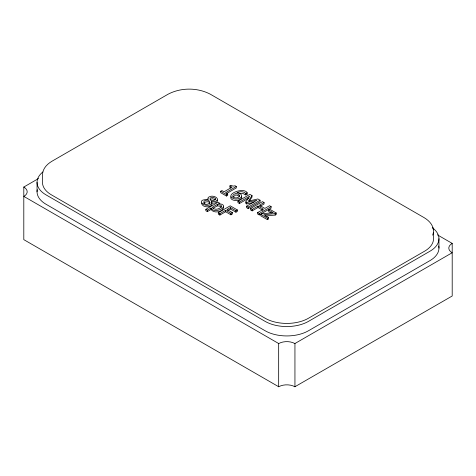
<?xml version="1.0" encoding="UTF-8"?>
<svg xmlns="http://www.w3.org/2000/svg" width="476" height="476" viewBox="0 0 476 476"><rect width="100%" height="100%" fill="white"/><g stroke="black" fill="none" stroke-linecap="round" stroke-linejoin="round"><path stroke-width="0.71" d="M42.566 173.448L42.471 182.35A30.678 17.713 0 0 0 51.456 194.874L265.114 318.23A30.672 17.707 0 0 0 308.496 318.23L424.544 251.227A30.672 17.707 0 0 0 433.529 238.702L433.422 229.622L432.672 226.879L433.434 229.801M201.556 203.002C201.919 207.441 209.868 208.143 212.028 204.62C209.767 199.474 214.587 202.96 216.883 200.58C218.746 198.766 215.795 196.808 214.111 196.469A4.837 2.791 0 0 0 211.368 196.213L209.029 196.897L207.935 198.022C209.565 200.985 199.188 197.903 201.955 203.264C204.472 205.858 209.856 206.37 212.028 203.175L211.641 201.58L211.641 203.026M42.65 172.955C43.506 167.754 47.57 163.833 51.932 161.257L167.98 94.26C180.934 87.406 197.457 87.406 210.41 94.26L424.068 217.615C427.561 219.692 430.78 222.518 432.47 226.284M230.848 196.725C229.938 199.075 233.079 200.307 234.918 200.461A5.355 3.094 0 0 0 238.083 200.235C239.708 199.783 242.581 198.534 241.618 196.404M203.674 203.389L205.578 201.961L208.631 201.681L209.88 203.77M207.935 199.468L208.304 198.891M237.964 201.223L249.87 194.345L252.024 195.594L248.371 201.14L257.873 198.968L260.069 200.235L260.069 201.681L248.163 208.559L246.58 207.643L246.58 206.197L256.838 200.277L246.758 202.514L245.8 201.961L249.698 196.154L239.44 202.074L237.964 201.223L237.964 202.669L239.44 203.52L248.418 198.337M249.186 201.354L252.024 197.04L252.024 195.594M232.835 197.147L235.769 194.892L238.553 195.743L239.654 196.862M437.396 234.852L452.2 243.403L452.2 296.001L294.888 386.762A11.424 6.599 0 0 0 278.728 386.762L23.8 239.642L23.8 187.044L38.562 178.524M226.856 193.393L236.322 187.925L236.322 186.479L225.594 192.679L227.701 193.893L227.701 195.339L226.487 196.041L220.68 192.691L220.68 191.245L221.899 190.543L224.059 191.792L232.038 187.181L229.878 185.938L229.878 187.383L230.955 188.002M229.878 185.938L230.967 185.307L233.115 186.146L235.084 185.765L236.322 186.479M220.68 191.245L226.487 194.595L227.701 193.893M205.84 209.303L218.067 202.246L219.573 203.115L218.633 203.657C232.032 204.853 214.527 215.295 211.088 208.012L207.346 210.172L205.84 209.303L205.84 210.749L207.346 211.618L211.088 209.458L211.088 208.012M217.371 204.382L212.308 207.304C214.42 210.654 219.495 209.285 221.495 206.566L221.489 205.828L220.757 205.162L217.371 204.382L217.371 205.828L212.945 208.387M245.622 193.595L247.151 192.715C243.295 186.336 222.113 195.547 234.918 199.016A5.355 3.094 0 0 0 238.083 198.79C243.938 197.808 241.856 192.613 236.905 192.792C238.952 191.78 241.409 191.287 243.605 192.131C246.431 191.935 244.616 196.832 247.151 194.16L247.151 192.715M237.34 209.934L235.929 210.749L230.39 207.548L227.028 209.488L232.342 212.552L232.342 213.998L230.931 214.813L225.624 211.749L219.888 215.057L218.305 214.14L218.305 212.695L230.211 205.822L237.34 209.934L237.34 211.386L235.929 212.195L230.39 208.994L227.593 210.612M218.305 212.695L219.888 213.611L225.624 210.303L230.931 213.367L232.342 212.552M246.58 206.197L248.163 207.114L260.069 200.235M262.859 210.309L257.992 207.5L252.161 210.868L250.578 209.952L250.578 208.506L262.484 201.634L264.067 202.544L264.067 203.99L259.985 206.352M250.578 208.506L252.161 209.422L257.992 206.054L263.466 209.214L257.641 212.582L257.641 214.027L259.224 214.944L271.13 208.066L271.13 206.62L269.547 205.709L264.876 208.405L259.396 205.239L264.067 202.544M257.641 212.582L259.224 213.498L271.13 206.62M265.275 216.033L275.158 215.069L276.229 214.45L276.229 213.004L275.158 213.623L263.859 214.724L268.642 217.484L268.642 218.93L267.387 219.656L260.824 215.866L260.824 214.42L261.931 213.778L273.182 212.677L268.708 210.089L268.708 211.534L271.266 213.01M268.708 210.089L269.946 209.375L276.229 213.004M260.824 214.42L267.387 218.21L268.642 217.484M23.8 187.044L23.854 187.08A11.424 6.599 0 0 1 23.854 196.41L278.728 343.559A11.424 6.599 0 0 1 294.882 343.559L452.146 252.762A11.424 6.593 0 0 1 452.146 243.432L452.2 243.403M245.8 201.961L245.8 203.407L246.758 203.96L253.958 202.359M238.994 193.44L242.778 193.321L245.551 194.999M211.689 203.002C213.653 203.442 218.073 202.96 217.348 200.081M217.371 205.828L220.055 206.286L221.489 207.274M215.289 199.849L212.665 198.736L210.814 199.164A2.41 1.392 0 0 0 210.1 199.902M246.669 193.732L247.151 194.16M211.088 209.458C213.772 213.867 223.381 212.04 223.613 206.959M433.434 232.58L432.672 235.15M438.949 238.702L438.949 248.097M294.941 343.589L294.941 386.792M278.668 343.589L278.668 386.792M275.158 213.623L275.158 215.069M267.387 218.21L267.387 219.656M259.224 213.498L259.224 214.944M257.992 206.054L257.992 207.5M252.161 209.422L252.161 210.868M248.163 207.114L248.163 208.559M246.758 202.514L246.758 203.96M239.44 202.074L239.44 203.52M235.929 210.749L235.929 212.195M230.931 213.367L230.931 214.813M230.39 207.548L230.39 208.994M226.487 194.595L226.487 196.041M225.624 210.303L225.624 211.749M219.888 213.611L219.888 215.057M207.346 210.172L207.346 211.618M37.051 182.35L37.051 191.745M438.735 246.015A30.672 17.707 0 0 1 429.965 260.622L308.496 330.749A30.672 17.707 0 0 1 265.114 330.749L46.035 204.263A30.678 17.713 0 0 1 37.259 189.662M42.905 171.943A30.678 17.713 0 0 0 46.035 194.874L265.114 321.36A30.672 17.707 0 0 0 308.496 321.36L429.965 251.227A30.672 17.707 0 0 0 433.089 228.296M209.88 202.324L209.862 202.818C204.555 207.744 200.045 199.242 208.631 200.235L209.88 202.324M239.654 195.416C238.202 200.64 227.73 196.546 235.769 193.446L238.553 194.297L239.654 195.416M215.527 199.004L213.974 200.444L211.142 200.777L210.065 198.885A2.41 1.392 0 0 1 210.814 197.719L213.659 197.451L215.289 198.403L215.527 199.004"/></g></svg>
